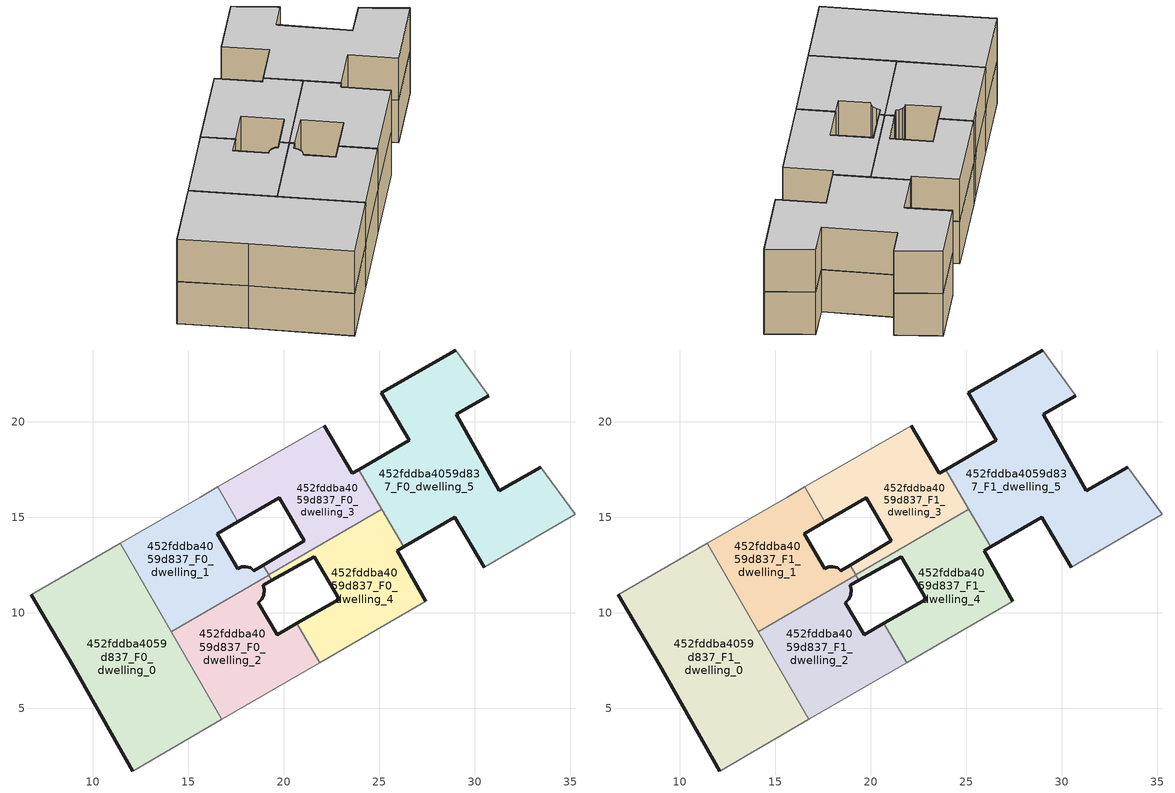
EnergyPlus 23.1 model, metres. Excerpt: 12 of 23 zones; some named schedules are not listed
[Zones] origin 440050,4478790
452fddba4059d837_F0_dwelling_0
 floor ground (EU_floor_Construction): 16.77,4.43 11.44,13.63 6.79,10.93 8.96,7.25 12.11,1.72 z0
 wall outside (EU_wall_Construction): 12.11,1.72 8.96,7.25 6.79,10.93 z0:3
 wall adiabatic (EU_wall_Construction): 16.77,4.43 12.11,1.72 / 6.79,10.93 11.44,13.63 z0:3
 wall to 452fddba4059d837_F0_dwelling_1 (EU_wall_Construction): 11.44,13.63 14.12,9.01 z0:3
 wall to 452fddba4059d837_F0_dwelling_2 (EU_wall_Construction): 14.12,9.01 16.77,4.43 z0:3
452fddba4059d837_F0_dwelling_1
 floor ground (EU_floor_Construction): 19.23,11.98 18.93,12.5 18.44,12.21 18.27,12.35 18.03,12.42 17.81,12.41 17.61,12.3 16.53,14.14 17.61,14.77 16.56,16.59 15.63,16.06 11.44,13.63 14.12,9.01 z0
 wall outside (EU_wall_Construction): 17.61,14.77 16.53,14.14 17.61,12.3 17.81,12.41 18.03,12.42 18.27,12.35 18.44,12.21 18.93,12.5 z0:3
 wall adiabatic (EU_wall_Construction): 11.44,13.63 15.63,16.06 16.56,16.59 z0:3
 wall to 452fddba4059d837_F0_dwelling_3 (EU_wall_Construction): 16.56,16.59 17.61,14.77 / 18.93,12.5 19.22,12 z0:3
 wall to 452fddba4059d837_F0_dwelling_2 (EU_wall_Construction): 19.23,11.98 14.12,9.01 z0:3
 wall to 452fddba4059d837_F0_dwelling_4 (EU_wall_Construction): 19.22,12 19.23,11.98 z0:3
452fddba4059d837_F0_dwelling_2
 floor ground (EU_floor_Construction): 21.89,7.39 20.7,9.44 19.68,8.86 18.68,10.54 18.85,10.72 18.96,10.92 18.99,11.2 18.93,11.44 19.39,11.7 19.23,11.98 14.12,9.01 16.77,4.43 z0
 wall outside (EU_wall_Construction): 19.39,11.7 18.93,11.44 18.99,11.2 18.96,10.92 18.85,10.72 18.68,10.54 19.68,8.86 20.7,9.44 z0:3
 wall to 452fddba4059d837_F0_dwelling_4 (EU_wall_Construction): 20.7,9.44 21.89,7.39 / 19.23,11.98 19.39,11.7 z0:3
 wall adiabatic (EU_wall_Construction): 21.89,7.39 16.77,4.43 z0:3
452fddba4059d837_F0_dwelling_3
 floor ground (EU_floor_Construction): 25.14,15.42 23.94,17.5 23.59,17.29 22.14,19.79 16.56,16.59 17.61,14.77 19.78,16.01 21.09,13.76 18.93,12.5 19.22,12 z0
 wall outside (EU_wall_Construction): 18.93,12.5 21.09,13.76 19.78,16.01 17.61,14.77 / 22.14,19.79 23.59,17.29 23.94,17.5 z0:3
 wall to 452fddba4059d837_F0_dwelling_4 (EU_wall_Construction): 25.14,15.42 19.22,12 z0:3
 wall adiabatic (EU_wall_Construction): 16.56,16.59 22.14,19.79 z0:3
 wall to 452fddba4059d837_F0_dwelling_5 (EU_wall_Construction): 23.94,17.5 25.14,15.42 z0:3
452fddba4059d837_F0_dwelling_4
 floor ground (EU_floor_Construction): 27.44,10.62 25.94,13.25 26.28,13.45 25.14,15.42 19.22,12 19.39,11.7 21.6,12.95 22.91,10.72 20.7,9.44 21.89,7.39 z0
 wall outside (EU_wall_Construction): 20.7,9.44 22.91,10.72 21.6,12.95 19.39,11.7 / 26.28,13.45 25.94,13.25 27.44,10.62 z0:3
 wall adiabatic (EU_wall_Construction): 27.44,10.62 21.89,7.39 z0:3
 wall to 452fddba4059d837_F0_dwelling_5 (EU_wall_Construction): 25.14,15.42 26.28,13.45 z0:3
452fddba4059d837_F0_dwelling_5
 floor ground (EU_floor_Construction): 35.27,15.15 33.46,17.62 31.29,16.4 29.03,20.38 30.73,21.37 29,23.76 25.11,21.51 26.58,19.04 23.94,17.5 26.28,13.45 28.96,15.01 30.49,12.38 z0
 wall outside (EU_wall_Construction): 30.73,21.37 29.03,20.38 31.29,16.4 33.46,17.62 / 30.49,12.38 28.96,15.01 26.28,13.45 / 23.94,17.5 26.58,19.04 25.11,21.51 29,23.76 z0:3
 wall adiabatic (EU_wall_Construction): 33.46,17.62 35.27,15.15 30.49,12.38 / 29,23.76 30.73,21.37 z0:3
452fddba4059d837_F1_dwelling_0
 floor to 452fddba4059d837_F0_dwelling_0 (EU_floor_Construction): 16.77,4.43 11.44,13.63 6.79,10.93 8.96,7.25 12.11,1.72 z3
 wall outside (EU_wall_Construction): 12.11,1.72 8.96,7.25 6.79,10.93 z3:6
 wall adiabatic (EU_wall_Construction): 16.77,4.43 12.11,1.72 / 6.79,10.93 11.44,13.63 z3:6
 wall to 452fddba4059d837_F1_dwelling_1 (EU_wall_Construction): 11.44,13.63 14.12,9.01 z3:6
 wall to 452fddba4059d837_F1_dwelling_2 (EU_wall_Construction): 14.12,9.01 16.77,4.43 z3:6
 ceiling to 452fddba4059d837_F2_dwelling_0 (EU_floor_Construction): 11.44,13.63 16.77,4.43 12.11,1.72 8.96,7.25 6.79,10.93 z6
452fddba4059d837_F1_dwelling_1
 floor to 452fddba4059d837_F0_dwelling_1 (EU_floor_Construction): 19.23,11.98 18.93,12.5 18.44,12.21 18.27,12.35 18.03,12.42 17.81,12.41 17.61,12.3 16.53,14.14 17.61,14.77 16.56,16.59 15.63,16.06 11.44,13.63 14.12,9.01 z3
 wall outside (EU_wall_Construction): 17.61,14.77 16.53,14.14 17.61,12.3 17.81,12.41 18.03,12.42 18.27,12.35 18.44,12.21 18.93,12.5 z3:6
 wall adiabatic (EU_wall_Construction): 11.44,13.63 15.63,16.06 16.56,16.59 z3:6
 wall to 452fddba4059d837_F1_dwelling_3 (EU_wall_Construction): 16.56,16.59 17.61,14.77 / 18.93,12.5 19.22,12 z3:6
 wall to 452fddba4059d837_F1_dwelling_2 (EU_wall_Construction): 19.23,11.98 14.12,9.01 z3:6
 wall to 452fddba4059d837_F1_dwelling_4 (EU_wall_Construction): 19.22,12 19.23,11.98 z3:6
 ceiling to 452fddba4059d837_F2_dwelling_1 (EU_floor_Construction): 17.61,14.77 16.53,14.14 17.61,12.3 17.81,12.41 18.03,12.42 18.27,12.35 18.44,12.21 18.93,12.5 19.23,11.98 14.12,9.01 11.44,13.63 15.63,16.06 16.56,16.59 z6
452fddba4059d837_F1_dwelling_2
 floor to 452fddba4059d837_F0_dwelling_2 (EU_floor_Construction): 21.89,7.39 20.7,9.44 19.68,8.86 18.68,10.54 18.85,10.72 18.96,10.92 18.99,11.2 18.93,11.44 19.39,11.7 19.23,11.98 14.12,9.01 16.77,4.43 z3
 wall outside (EU_wall_Construction): 19.39,11.7 18.93,11.44 18.99,11.2 18.96,10.92 18.85,10.72 18.68,10.54 19.68,8.86 20.7,9.44 z3:6
 wall to 452fddba4059d837_F1_dwelling_4 (EU_wall_Construction): 20.7,9.44 21.89,7.39 / 19.23,11.98 19.39,11.7 z3:6
 wall adiabatic (EU_wall_Construction): 21.89,7.39 16.77,4.43 z3:6
 ceiling to 452fddba4059d837_F2_dwelling_2 (EU_floor_Construction): 19.39,11.7 18.93,11.44 18.99,11.2 18.96,10.92 18.85,10.72 18.68,10.54 19.68,8.86 20.7,9.44 21.89,7.39 16.77,4.43 14.12,9.01 19.23,11.98 z6
452fddba4059d837_F1_dwelling_3
 floor to 452fddba4059d837_F0_dwelling_3 (EU_floor_Construction): 25.14,15.42 23.94,17.5 23.59,17.29 22.14,19.79 16.56,16.59 17.61,14.77 19.78,16.01 21.09,13.76 18.93,12.5 19.22,12 z3
 wall outside (EU_wall_Construction): 18.93,12.5 21.09,13.76 19.78,16.01 17.61,14.77 / 22.14,19.79 23.59,17.29 23.94,17.5 z3:6
 wall to 452fddba4059d837_F1_dwelling_4 (EU_wall_Construction): 25.14,15.42 19.22,12 z3:6
 wall adiabatic (EU_wall_Construction): 16.56,16.59 22.14,19.79 z3:6
 wall to 452fddba4059d837_F1_dwelling_5 (EU_wall_Construction): 23.94,17.5 25.14,15.42 z3:6
 ceiling to 452fddba4059d837_F2_dwelling_3 (EU_floor_Construction): 23.94,17.5 25.14,15.42 19.22,12 18.93,12.5 21.09,13.76 19.78,16.01 17.61,14.77 16.56,16.59 22.14,19.79 23.59,17.29 z6
452fddba4059d837_F1_dwelling_4
 floor to 452fddba4059d837_F0_dwelling_4 (EU_floor_Construction): 27.44,10.62 25.94,13.25 26.28,13.45 25.14,15.42 19.22,12 19.39,11.7 21.6,12.95 22.91,10.72 20.7,9.44 21.89,7.39 z3
 wall outside (EU_wall_Construction): 20.7,9.44 22.91,10.72 21.6,12.95 19.39,11.7 / 26.28,13.45 25.94,13.25 27.44,10.62 z3:6
 wall adiabatic (EU_wall_Construction): 27.44,10.62 21.89,7.39 z3:6
 wall to 452fddba4059d837_F1_dwelling_5 (EU_wall_Construction): 25.14,15.42 26.28,13.45 z3:6
 ceiling to 452fddba4059d837_F2_dwelling_4 (EU_floor_Construction): 26.28,13.45 25.94,13.25 27.44,10.62 21.89,7.39 20.7,9.44 22.91,10.72 21.6,12.95 19.39,11.7 19.22,12 25.14,15.42 z6
452fddba4059d837_F1_dwelling_5
 floor to 452fddba4059d837_F0_dwelling_5 (EU_floor_Construction): 35.27,15.15 33.46,17.62 31.29,16.4 29.03,20.38 30.73,21.37 29,23.76 25.11,21.51 26.58,19.04 23.94,17.5 26.28,13.45 28.96,15.01 30.49,12.38 z3
 wall outside (EU_wall_Construction): 30.73,21.37 29.03,20.38 31.29,16.4 33.46,17.62 / 30.49,12.38 28.96,15.01 26.28,13.45 / 23.94,17.5 26.58,19.04 25.11,21.51 29,23.76 z3:6
 wall adiabatic (EU_wall_Construction): 33.46,17.62 35.27,15.15 30.49,12.38 / 29,23.76 30.73,21.37 z3:6
 ceiling to 452fddba4059d837_F2_dwelling_5 (EU_floor_Construction): 30.73,21.37 29.03,20.38 31.29,16.4 33.46,17.62 35.27,15.15 30.49,12.38 28.96,15.01 26.28,13.45 23.94,17.5 26.58,19.04 25.11,21.51 29,23.76 z6
[Building]
EU S2 Campaign: North Axis=0; Terrain=City; Solar Distribution=FullExterior
[Site:Location]
Madrid: Latitude=40.5; Longitude=-3.5; Time Zone=1; Elevation=609
[SizingPeriod:WeatherFileDays]
AnnualSizingPeriod: Begin Month=1; Begin Day of Month=1; End Month=12; End Day of Month=31; Day of Week for Start Day=Monday; Use Weather File Daylight Saving Period=No; Use Weather File Rain and Snow Indicators=No
[MATERIAL]
EU_InternalMass_Material: Roughness=MediumRough; Thickness=0.1; Conductivity=1; Density=1800; Specific Heat=900; Thermal Absorptance=0.9; Solar Absorptance=0.7; Visible Absorptance=0.7
[MATERIAL:NOMASS] Roughness=MediumRough; Thermal Absorptance=0.9; Solar Absorptance=0.7; Visible Absorptance=0.7
Name | Thermal Resistance
EU_wall_NoMass | 0.459673
EU_floor_NoMass | 0.788942
[CONSTRUCTION]
EU_wall_Construction: EU_wall_NoMass
EU_floor_Construction: EU_floor_NoMass
EU_InternalMass_Construction: EU_InternalMass_Material
[ZONE] Type=1; Multiplier=1; Ceiling Height=autocalculate; Floor Area=autocalculate; Part of Total Floor Area=Yes
Name | Volume
452fddba4059d837_F0_dwelling_0; 452fddba4059d837_F1_dwelling_0 | 171.153
452fddba4059d837_F0_dwelling_1; 452fddba4059d837_F1_dwelling_1 | 85.5806
452fddba4059d837_F0_dwelling_2; 452fddba4059d837_F1_dwelling_2 | 85.5864
452fddba4059d837_F0_dwelling_3; 452fddba4059d837_F1_dwelling_3 | 85.5769
452fddba4059d837_F0_dwelling_4; 452fddba4059d837_F1_dwelling_4 | 85.571
452fddba4059d837_F0_dwelling_5; 452fddba4059d837_F1_dwelling_5 | 171.154
[INTERNALMASS] Construction=EU_InternalMass_Construction
Name | Zone or ZoneList | Surface Area
452fddba4059d837_F0_dwelling_0_EU_InternalMass | 452fddba4059d837_F0_dwelling_0 | 57.0509
452fddba4059d837_F0_dwelling_1_EU_InternalMass | 452fddba4059d837_F0_dwelling_1 | 28.527
452fddba4059d837_F0_dwelling_2_EU_InternalMass | 452fddba4059d837_F0_dwelling_2 | 28.5293
452fddba4059d837_F0_dwelling_3_EU_InternalMass | 452fddba4059d837_F0_dwelling_3 | 28.526
452fddba4059d837_F0_dwelling_4_EU_InternalMass | 452fddba4059d837_F0_dwelling_4 | 28.5234
452fddba4059d837_F0_dwelling_5_EU_InternalMass | 452fddba4059d837_F0_dwelling_5 | 57.0514
452fddba4059d837_F1_dwelling_0_EU_InternalMass | 452fddba4059d837_F1_dwelling_0 | 57.0509
452fddba4059d837_F1_dwelling_1_EU_InternalMass | 452fddba4059d837_F1_dwelling_1 | 28.527
452fddba4059d837_F1_dwelling_2_EU_InternalMass | 452fddba4059d837_F1_dwelling_2 | 28.5293
452fddba4059d837_F1_dwelling_3_EU_InternalMass | 452fddba4059d837_F1_dwelling_3 | 28.526
452fddba4059d837_F1_dwelling_4_EU_InternalMass | 452fddba4059d837_F1_dwelling_4 | 28.5234
452fddba4059d837_F1_dwelling_5_EU_InternalMass | 452fddba4059d837_F1_dwelling_5 | 57.0514
[OTHEREQUIPMENT] Fuel Type=Electricity; Design Level Calculation Method=Watts/Area; Power per Zone Floor Area=1; Fraction Latent=0; Fraction Radiant=0; Fraction Lost=0; Carbon Dioxide Generation Rate=0; EndUse Subcategory=EU_Step8_InternalGains
Name | Zone or ZoneList or Space or SpaceList | Schedule
EU_Step8_InternalGain_452fddba4059d837_F0_dwelling_0_f000 | 452fddba4059d837_F0_dwelling_0 | EU_Step8_GainSchedule_452fddba4059d837_F0_dwelling_0_f000
EU_Step8_InternalGain_452fddba4059d837_F0_dwelling_1_f000 | 452fddba4059d837_F0_dwelling_1 | EU_Step8_GainSchedule_452fddba4059d837_F0_dwelling_1_f000
EU_Step8_InternalGain_452fddba4059d837_F0_dwelling_2_f000 | 452fddba4059d837_F0_dwelling_2 | EU_Step8_GainSchedule_452fddba4059d837_F0_dwelling_2_f000
EU_Step8_InternalGain_452fddba4059d837_F0_dwelling_3_f000 | 452fddba4059d837_F0_dwelling_3 | EU_Step8_GainSchedule_452fddba4059d837_F0_dwelling_3_f000
EU_Step8_InternalGain_452fddba4059d837_F0_dwelling_4_f000 | 452fddba4059d837_F0_dwelling_4 | EU_Step8_GainSchedule_452fddba4059d837_F0_dwelling_4_f000
EU_Step8_InternalGain_452fddba4059d837_F0_dwelling_5_f000 | 452fddba4059d837_F0_dwelling_5 | EU_Step8_GainSchedule_452fddba4059d837_F0_dwelling_5_f000
EU_Step8_InternalGain_452fddba4059d837_F1_dwelling_0_f000 | 452fddba4059d837_F1_dwelling_0 | EU_Step8_GainSchedule_452fddba4059d837_F1_dwelling_0_f000
EU_Step8_InternalGain_452fddba4059d837_F1_dwelling_1_f000 | 452fddba4059d837_F1_dwelling_1 | EU_Step8_GainSchedule_452fddba4059d837_F1_dwelling_1_f000
EU_Step8_InternalGain_452fddba4059d837_F1_dwelling_2_f000 | 452fddba4059d837_F1_dwelling_2 | EU_Step8_GainSchedule_452fddba4059d837_F1_dwelling_2_f000
EU_Step8_InternalGain_452fddba4059d837_F1_dwelling_3_f000 | 452fddba4059d837_F1_dwelling_3 | EU_Step8_GainSchedule_452fddba4059d837_F1_dwelling_3_f000
EU_Step8_InternalGain_452fddba4059d837_F1_dwelling_4_f000 | 452fddba4059d837_F1_dwelling_4 | EU_Step8_GainSchedule_452fddba4059d837_F1_dwelling_4_f000
EU_Step8_InternalGain_452fddba4059d837_F1_dwelling_5_f000 | 452fddba4059d837_F1_dwelling_5 | EU_Step8_GainSchedule_452fddba4059d837_F1_dwelling_5_f000
[ZONEVENTILATION:DESIGNFLOWRATE] Schedule=EU_AlwaysOn; Design Flow Rate Calculation Method=AirChanges/Hour; Air Changes per Hour=0.719161; Ventilation Type=Natural; Fan Pressure Rise=0; Fan Total Efficiency=1; Constant Term Coefficient=1; Temperature Term Coefficient=0; Velocity Term Coefficient=0; Velocity Squared Term Coefficient=0; Minimum Indoor Temperature=-100; Maximum Indoor Temperature=100; Delta Temperature=-100; Minimum Outdoor Temperature=-100; Maximum Outdoor Temperature=100; Maximum Wind Speed=40
Name | Zone or ZoneList or Space or SpaceList
EU_ConstantAir_452fddba4059d837_F0_dwelling_0 | 452fddba4059d837_F0_dwelling_0
EU_ConstantAir_452fddba4059d837_F0_dwelling_1 | 452fddba4059d837_F0_dwelling_1
EU_ConstantAir_452fddba4059d837_F0_dwelling_2 | 452fddba4059d837_F0_dwelling_2
EU_ConstantAir_452fddba4059d837_F0_dwelling_3 | 452fddba4059d837_F0_dwelling_3
EU_ConstantAir_452fddba4059d837_F0_dwelling_4 | 452fddba4059d837_F0_dwelling_4
EU_ConstantAir_452fddba4059d837_F0_dwelling_5 | 452fddba4059d837_F0_dwelling_5
EU_ConstantAir_452fddba4059d837_F1_dwelling_0 | 452fddba4059d837_F1_dwelling_0
EU_ConstantAir_452fddba4059d837_F1_dwelling_1 | 452fddba4059d837_F1_dwelling_1
EU_ConstantAir_452fddba4059d837_F1_dwelling_2 | 452fddba4059d837_F1_dwelling_2
EU_ConstantAir_452fddba4059d837_F1_dwelling_3 | 452fddba4059d837_F1_dwelling_3
EU_ConstantAir_452fddba4059d837_F1_dwelling_4 | 452fddba4059d837_F1_dwelling_4
EU_ConstantAir_452fddba4059d837_F1_dwelling_5 | 452fddba4059d837_F1_dwelling_5
[HVACTEMPLATE:THERMOSTAT] Constant Heating Setpoint=20; Constant Cooling Setpoint=50
EU_HeatOnly_452fddba4059d837_F0_dwelling_0; EU_HeatOnly_452fddba4059d837_F0_dwelling_1; EU_HeatOnly_452fddba4059d837_F0_dwelling_2; EU_HeatOnly_452fddba4059d837_F0_dwelling_3; EU_HeatOnly_452fddba4059d837_F0_dwelling_4; EU_HeatOnly_452fddba4059d837_F0_dwelling_5; EU_HeatOnly_452fddba4059d837_F1_dwelling_0; EU_HeatOnly_452fddba4059d837_F1_dwelling_1; EU_HeatOnly_452fddba4059d837_F1_dwelling_2; EU_HeatOnly_452fddba4059d837_F1_dwelling_3; EU_HeatOnly_452fddba4059d837_F1_dwelling_4; EU_HeatOnly_452fddba4059d837_F1_dwelling_5; EU_HeatOnly_452fddba4059d837_F2_dwelling_0; EU_HeatOnly_452fddba4059d837_F2_dwelling_1; EU_HeatOnly_452fddba4059d837_F2_dwelling_2; EU_HeatOnly_452fddba4059d837_F2_dwelling_3; EU_HeatOnly_452fddba4059d837_F2_dwelling_4; EU_HeatOnly_452fddba4059d837_F2_dwelling_5; EU_HeatOnly_452fddba4059d837_F3_dwelling_0; EU_HeatOnly_452fddba4059d837_F3_dwelling_1; EU_HeatOnly_452fddba4059d837_F3_dwelling_2; EU_HeatOnly_452fddba4059d837_F3_dwelling_3; EU_HeatOnly_452fddba4059d837_F3_dwelling_4
[HVACTEMPLATE:ZONE:IDEALLOADSAIRSYSTEM] System Availability Schedule=EU_AlwaysOn; Maximum Heating Supply Air Temperature=50; Minimum Cooling Supply Air Temperature=13; Maximum Heating Supply Air Humidity Ratio=0.0156; Minimum Cooling Supply Air Humidity Ratio=0.0077; Heating Limit=NoLimit; Cooling Limit=NoLimit; Heating Availability Schedule=EU_AlwaysOn; Cooling Availability Schedule=EU_CoolingOff; Dehumidification Control Type=ConstantSensibleHeatRatio; Cooling Sensible Heat Ratio=0.7; Dehumidification Setpoint=60; Humidification Control Type=None; Humidification Setpoint=30; Outdoor Air Method=None; Outdoor Air Flow Rate per Person=0.00944; Outdoor Air Flow Rate per Zone Floor Area=0; Outdoor Air Flow Rate per Zone=0; Demand Controlled Ventilation Type=None; Outdoor Air Economizer Type=NoEconomizer; Heat Recovery Type=None; Sensible Heat Recovery Effectiveness=0.7; Latent Heat Recovery Effectiveness=0.65
Name | Template Thermostat
452fddba4059d837_F0_dwelling_0 | EU_HeatOnly_452fddba4059d837_F0_dwelling_0
452fddba4059d837_F0_dwelling_1 | EU_HeatOnly_452fddba4059d837_F0_dwelling_1
452fddba4059d837_F0_dwelling_2 | EU_HeatOnly_452fddba4059d837_F0_dwelling_2
452fddba4059d837_F0_dwelling_3 | EU_HeatOnly_452fddba4059d837_F0_dwelling_3
452fddba4059d837_F0_dwelling_4 | EU_HeatOnly_452fddba4059d837_F0_dwelling_4
452fddba4059d837_F0_dwelling_5 | EU_HeatOnly_452fddba4059d837_F0_dwelling_5
452fddba4059d837_F1_dwelling_0 | EU_HeatOnly_452fddba4059d837_F1_dwelling_0
452fddba4059d837_F1_dwelling_1 | EU_HeatOnly_452fddba4059d837_F1_dwelling_1
452fddba4059d837_F1_dwelling_2 | EU_HeatOnly_452fddba4059d837_F1_dwelling_2
452fddba4059d837_F1_dwelling_3 | EU_HeatOnly_452fddba4059d837_F1_dwelling_3
452fddba4059d837_F1_dwelling_4 | EU_HeatOnly_452fddba4059d837_F1_dwelling_4
452fddba4059d837_F1_dwelling_5 | EU_HeatOnly_452fddba4059d837_F1_dwelling_5
[SIZING:ZONE] Zone Cooling Design Supply Air Temperature Input Method=SupplyAirTemperature; Zone Cooling Design Supply Air Temperature=13; Zone Heating Design Supply Air Temperature Input Method=SupplyAirTemperature; Zone Heating Design Supply Air Temperature=50; Zone Cooling Design Supply Air Humidity Ratio=0.008; Zone Heating Design Supply Air Humidity Ratio=0.008; Cooling Design Air Flow Method=DesignDay; Cooling Design Air Flow Rate=0; Cooling Minimum Air Flow per Zone Floor Area=0.000762; Cooling Minimum Air Flow=0; Cooling Minimum Air Flow Fraction=0.2; Heating Design Air Flow Method=DesignDay; Heating Design Air Flow Rate=0; Heating Maximum Air Flow per Zone Floor Area=0.002032; Heating Maximum Air Flow=0.141576; Heating Maximum Air Flow Fraction=0.3; Account for Dedicated Outdoor Air System=No; Dedicated Outdoor Air System Control Strategy=NeutralSupplyAir; Dedicated Outdoor Air Low Setpoint Temperature for Design=autosize; Dedicated Outdoor Air High Setpoint Temperature for Design=autosize; Zone Load Sizing Method=Sensible Load Only No Latent Load; Zone Latent Cooling Design Supply Air Humidity Ratio Input Method=HumidityRatioDifference; Zone Cooling Design Supply Air Humidity Ratio Difference=0.005; Zone Latent Heating Design Supply Air Humidity Ratio Input Method=HumidityRatioDifference; Zone Humidification Design Supply Air Humidity Ratio Difference=0.005
452fddba4059d837_F0_dwelling_0; 452fddba4059d837_F0_dwelling_1; 452fddba4059d837_F0_dwelling_2; 452fddba4059d837_F0_dwelling_3; 452fddba4059d837_F0_dwelling_4; 452fddba4059d837_F0_dwelling_5; 452fddba4059d837_F1_dwelling_0; 452fddba4059d837_F1_dwelling_1; 452fddba4059d837_F1_dwelling_2; 452fddba4059d837_F1_dwelling_3; 452fddba4059d837_F1_dwelling_4; 452fddba4059d837_F1_dwelling_5
[SCHEDULE:FILE] Column Number=1; Rows to Skip at Top=0; Number of Hours of Data=8760; Column Separator=Comma; Interpolate to Timestep=No; Minutes per Item=60; Adjust Schedule for Daylight Savings=Yes
Name | File
EU_Step8_GainSchedule_452fddba4059d837_F0_dwelling_0_f000 | ../../schedules/452fddba4059d837/452fddba4059d837_F0_dwelling_0_f000_gain.csv
EU_Step8_GainSchedule_452fddba4059d837_F0_dwelling_1_f000 | ../../schedules/452fddba4059d837/452fddba4059d837_F0_dwelling_1_f000_gain.csv
EU_Step8_GainSchedule_452fddba4059d837_F0_dwelling_2_f000 | ../../schedules/452fddba4059d837/452fddba4059d837_F0_dwelling_2_f000_gain.csv
EU_Step8_GainSchedule_452fddba4059d837_F0_dwelling_3_f000 | ../../schedules/452fddba4059d837/452fddba4059d837_F0_dwelling_3_f000_gain.csv
EU_Step8_GainSchedule_452fddba4059d837_F0_dwelling_4_f000 | ../../schedules/452fddba4059d837/452fddba4059d837_F0_dwelling_4_f000_gain.csv
EU_Step8_GainSchedule_452fddba4059d837_F0_dwelling_5_f000 | ../../schedules/452fddba4059d837/452fddba4059d837_F0_dwelling_5_f000_gain.csv
EU_Step8_GainSchedule_452fddba4059d837_F1_dwelling_0_f000 | ../../schedules/452fddba4059d837/452fddba4059d837_F1_dwelling_0_f000_gain.csv
